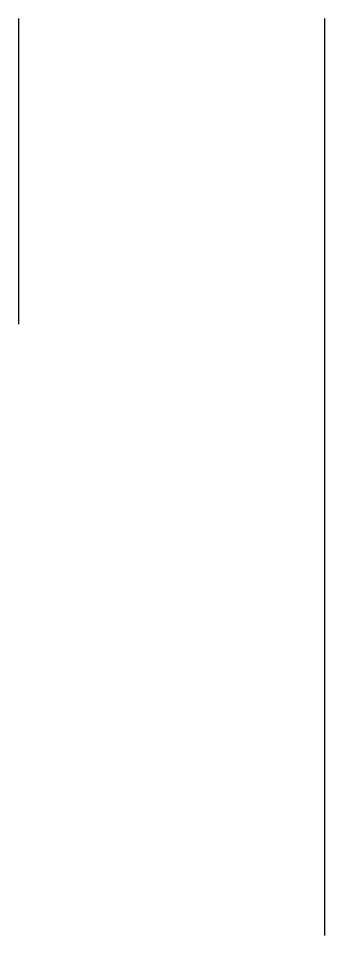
# Model space of a CAD drawing. Header units: millimetres. Extents: x 123234 to 123294, y -11556 to -11376.
import ezdxf

# ---------------------------------------------------------------- set-up
doc = ezdxf.new("R2010")
doc.units = ezdxf.units.MM
doc.layers.add('5', color=5, linetype='Continuous')

msp = doc.modelspace()

# ---------------------------------------------------------------- linework, layer by layer
at = {"layer": '5'}
for p, q in [((123233.55, -11376.38), (123233.55, -11436.38)), ((123293.55, -11376.38), (123293.55, -11556.38))]:
    msp.add_line(p, q, dxfattribs=at)

doc.saveas('drawing.dxf')
